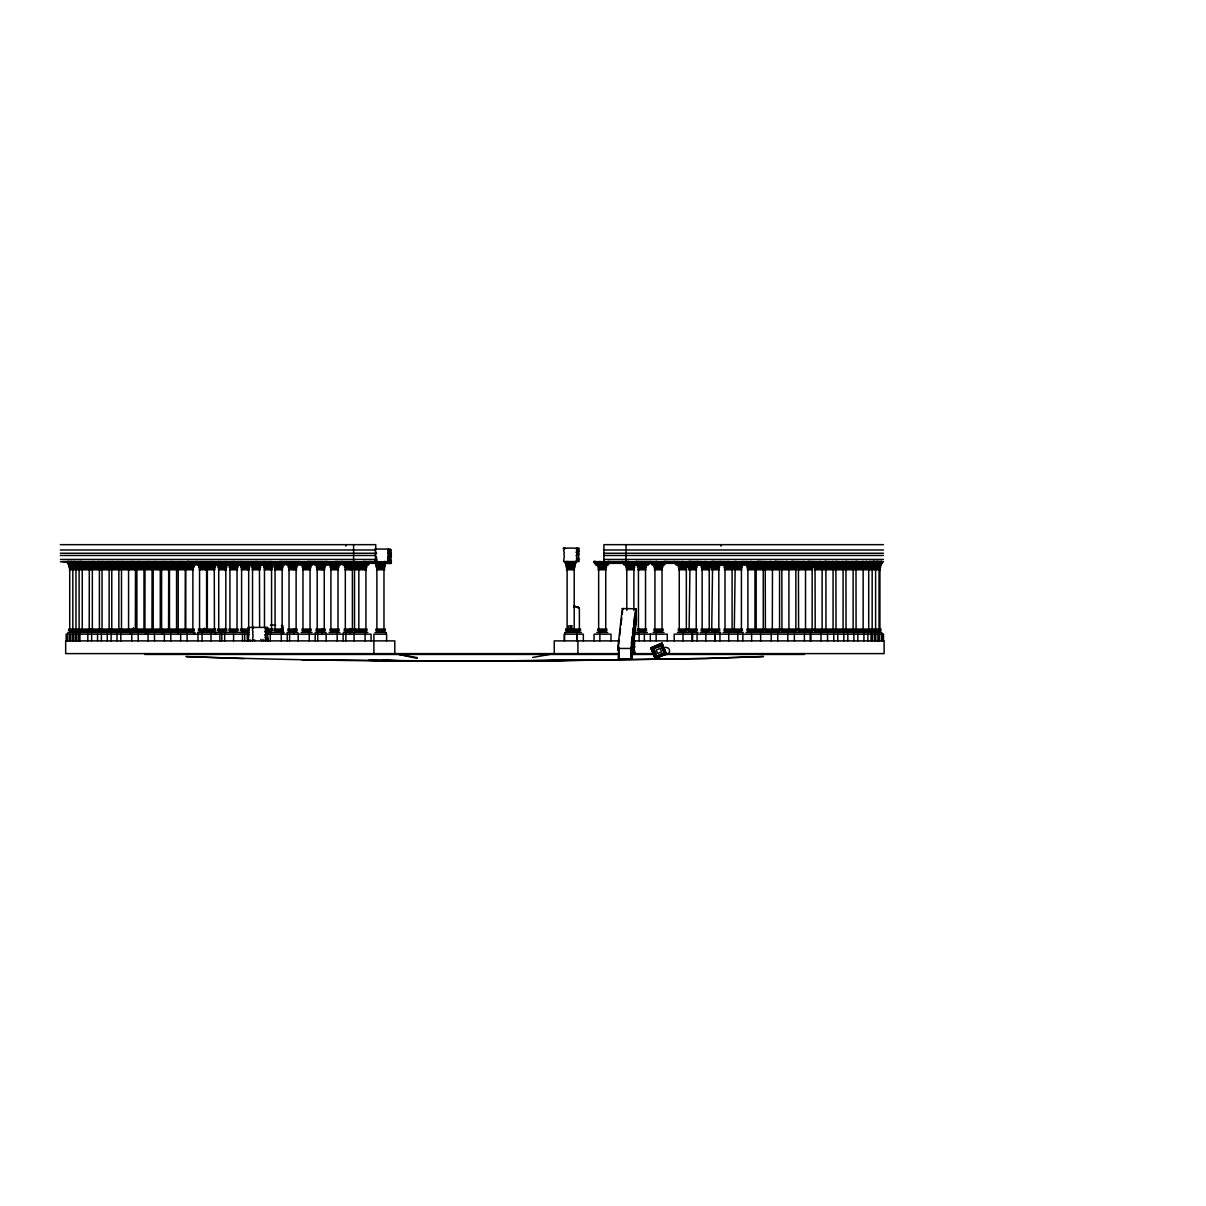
<?xml version="1.0" encoding="UTF-8"?>
<svg xmlns="http://www.w3.org/2000/svg" width="1206" height="1206" viewBox="0 0 1206 1206"><rect width="100%" height="100%" fill="white"/><g stroke="black" fill="none" stroke-linecap="round" stroke-linejoin="round"><path stroke-width="1.5" d="M211.14 565.101L211.171 561.559A39.361 30.331 -90 0 0 212.346 561.71M233.738 565.101L233.768 561.559A39.361 30.331 -90 0 0 234.944 561.71M256.335 565.101L256.365 561.559A39.361 30.331 -90 0 0 257.541 561.71M693.013 565.101L693.028 562.524M715.61 565.101L715.625 562.524M738.208 565.101L738.223 562.524M283.304 632.698L282.415 625.115L283.304 632.381M203.995 565.101L204.327 562.524M204.809 629.08L204.296 628.175M133.851 629.08L133.248 628.115M133.655 629.08L133.565 628.175M618.437 658.702L618.995 654.21A2.442 2.05 6.6 0 1 618.859 651.828L618.03 650.215L618.738 648.903L617.728 648.466L622.311 608.548L635.954 608.789L630.813 651.858A1.719 1.432 6.6 0 1 630.949 654.18L631.869 658.928L618.437 658.702L619.266 651.481M618.03 650.215L619.281 639.391M619.703 635.788L620.532 628.567M620.954 624.964L621.783 617.758M622.206 614.155L622.613 610.538M618.346 656.848L619.266 647.562M618.784 658.069L619.191 654.466M631.281 643.914L632.11 636.708M632.532 633.105L633.15 627.693M633.783 622.281L634.401 616.869M630.813 651.858L632.065 641.034M632.487 637.431L633.316 630.225M633.738 626.623L634.371 621.211M634.989 615.799L635.954 608.789M630.934 654.165L631.974 645.15L634.1 645.225L634.823 640.838M632.592 639.738L633.225 634.326M633.843 628.914L634.477 623.517M634.899 619.899L635.517 614.502A1.719 1.432 6.6 0 0 635.411 612.196M631.04 656.411L636.075 611.201M631.1 657.722L631.929 650.516M632.562 645.104L633.18 639.693M633.813 634.281L634.431 628.884M634.853 625.266L635.487 619.869M631.793 657.421L636.391 617.758L635.517 614.502M631.869 658.928L636.451 619.266M133.369 565.101L133.866 562.524M149.981 565.101L150.177 563.443M166.579 565.101L167.076 562.524M183.176 565.101L183.387 563.443M769.805 565.101L770.302 561.604A58.37 52.22 -90 0 1 763.112 561.71M786.418 565.101L786.9 561.604A58.37 52.22 -90 0 1 779.709 561.71M803.015 565.101L803.498 561.604A58.37 52.22 -90 0 1 796.307 561.71M819.613 565.101L820.11 561.604A58.37 52.22 -90 0 1 812.919 561.71M280.576 565.101L281.209 561.559A34.974 19.175 -90 0 0 281.601 561.649M308.495 565.101L309.143 561.559A34.974 19.175 -90 0 0 309.535 561.649M336.429 565.101L337.077 561.559A34.974 19.175 -90 0 0 337.469 561.649M364.363 565.101L364.996 561.559L363.654 561.574A28.296 25.989 -90 0 1 356.132 561.679M644.155 565.101L644.788 562.524M661.853 644.366L661.898 643.175A70.868 7.809 -21.9 0 1 650.803 647.893L655.371 658.672L666.466 653.954L661.898 643.175M831.959 565.101L832.924 561.604A62.245 60.074 -90 0 1 825.703 561.755M841.984 565.101L842.949 561.604A62.245 60.074 -90 0 1 836.542 561.785M852.024 565.101L852.989 561.604A62.245 60.074 -90 0 1 845.768 561.755L844.893 561.77M862.049 565.101L863.014 561.604A62.245 60.074 -90 0 1 855.808 561.755M661.069 646.115L661.084 645.165A57.617 15.181 66.9 0 1 664.838 654.466L664.853 654.526A36.662 4.04 -21.9 0 1 656.531 658.084L655.16 658.672A78.239 20.608 66.9 0 0 651.391 649.31L661.069 646.115L664.521 653.124L655.989 656.667A36.662 4.04 -21.9 0 0 664.295 653.124L664.521 653.124M345.805 546.107L346.182 544.66M868.833 565.101L870.174 561.604A64.204 63.948 -90 0 1 866.828 561.785M872.27 565.101L873.626 561.604A64.204 63.948 -90 0 1 871.109 561.755L869.827 565.101M875.707 565.101L877.229 561.574A20.291 2.714 90 0 0 878.239 561.574L878.239 562.524M879.144 565.101L880.501 561.604A64.204 63.948 -90 0 1 877.154 561.785L875.812 561.695M566.247 562.524L566.247 561.559A64.461 64.461 0 0 0 576.378 561.604L574.84 565.101L566.247 565.101L564.71 561.559M90.616 565.101L91.294 563.443M881.224 561.785L880.968 561.77A64.25 64.039 -90 0 0 882.702 561.604L881.028 565.101L744.901 565.101L742.73 562.524M873.28 565.101L874.968 562.524M876.717 565.101L878.405 561.559L875.707 561.574M880.154 565.101L881.48 562.524M293.495 631.16L293.812 629.08M321.64 631.16L321.896 629.08M349.77 631.16L350.087 629.08M293.978 566.971L294.008 565.463M350.253 566.971L350.253 565.463M248.074 640.883L248.858 635.095A2.774 2.774 0 0 1 248.858 632.034L248.074 629.969L248.858 628.296L247.863 627.422L267.898 627.422L267.189 631.823A1.884 1.884 0 0 1 267.189 634.778L267.898 638.969L265.124 639.361L265.833 640.883M250.155 640.883L250.531 640.069L248.451 640.069M252.356 640.883L253.139 635.095A2.774 2.774 0 0 1 253.139 632.034L252.356 629.969L253.139 628.296L252.144 627.422M254.436 640.883L254.798 640.069L252.732 640.069M374.93 562.524L375.699 556.735A2.774 2.774 0 0 1 375.699 553.675L375.744 551.609M375.835 563.443L376.212 562.644M130.61 565.101L132.539 561.559M834.899 565.101L836.828 561.559A46.054 44.456 90 0 1 836.029 561.649L836.105 561.785M844.924 565.101L846.868 561.559A46.054 44.456 90 0 1 846.069 561.649L846.13 561.785M854.964 565.101L856.893 561.559A46.054 44.456 90 0 1 855.295 561.71L854.933 561.77M864.988 565.101L866.933 561.559L864.988 561.574M871.018 561.574L870.642 561.77A47.305 47.124 90 0 0 871.275 561.574L871.35 562.524M877.847 561.679L877.531 561.77A47.516 47.32 90 0 0 878.405 561.559M881.345 561.574L880.832 563.443M299.691 563.443L298.862 565.101L286.696 565.101L284.631 562.524M355.152 565.101L355.981 563.443M609.362 561.71A34.778 18.603 90 0 0 610.13 561.559L608.065 565.101L595.9 565.101L593.819 561.559A54.813 50.622 90 0 0 604.809 561.559L604.809 562.524M636.21 565.101L638.275 561.559A34.778 18.603 90 0 1 637.507 561.71L637.793 561.785M665.26 561.77A34.778 18.603 90 0 0 666.405 561.559L664.355 565.101L652.19 565.101L650.109 561.559A54.813 50.622 90 0 0 651.014 561.664M314.615 561.559L312.535 565.101L300.324 565.101L298.229 561.604A47.215 25.884 -90 0 0 298.636 561.664M341.63 561.664A54.572 50.139 -90 0 0 342.534 561.559L340.469 565.101L328.258 565.101L326.163 561.604A47.215 25.884 -90 0 0 327.354 561.755M369.564 561.664A54.572 50.139 -90 0 0 370.468 561.559L368.403 565.101L342.986 565.101L340.921 562.524M650.26 562.524L648.18 565.101L624.045 565.101L621.964 561.559A54.813 50.622 90 0 0 622.869 561.664M146.514 565.101L148.624 562.524M162.81 565.101L164.921 561.559A58.597 52.672 90 0 0 165.584 561.664M179.106 565.101L181.217 562.524M196.985 561.664A44.185 26.336 90 0 0 197.513 561.559L195.417 565.101L68.606 565.101L66.933 561.604A64.25 64.039 90 0 0 67.762 561.664L67.084 562.524M791.272 565.101L793.382 562.524M807.869 565.101L809.98 562.524M824.482 565.101L826.592 561.559A43.205 38.652 90 0 1 825.145 561.71M217.17 565.101L219.326 561.559A49.129 38.486 90 0 1 218.603 561.664M239.768 565.101L241.924 561.559M262.365 565.101L264.521 561.559A49.129 38.486 90 0 1 263.797 561.664M688.897 565.101L691.068 561.559A39.165 29.864 90 0 1 689.907 561.71M699.902 563.443L699.028 565.101L696.962 561.559A49.386 39.074 90 0 0 697.701 561.664M711.781 565.101L713.952 561.559A39.165 29.864 90 0 1 712.776 561.71M734.665 565.101L736.821 561.559A39.165 29.864 90 0 1 735.66 561.71M745.097 563.443L744.223 565.101L722.017 565.101L719.831 561.559A49.386 39.074 90 0 0 720.585 561.664M757.534 565.101L759.705 561.559A39.165 29.864 90 0 1 758.544 561.71M267.898 638.969L265.833 638.969L265.124 634.778A1.884 1.884 0 0 0 265.124 631.823L265.833 627.422M375.699 552.83L374.719 549.062L390.473 549.062L389.764 553.464A1.884 1.884 0 0 1 389.764 556.418L390.473 560.594L388.392 560.594L387.684 556.418A1.884 1.884 0 0 0 387.684 553.464L388.392 549.062M388.603 554.383L389.312 553.087L391.392 553.087L390.623 551.127L391.392 549.996L389.312 549.996M391.392 553.087L390.669 554.383A1.884 1.884 0 0 1 390.669 557.353L391.392 561.529L388.603 561.921L389.312 563.443M577.086 561.559L576.362 560.036L578.443 560.036L579.151 561.559L563.609 561.559L564.378 555.785A2.774 2.774 0 0 1 564.378 552.725L563.609 550.66L564.378 548.971L563.398 548.112L579.151 548.112L578.443 552.499A1.884 1.884 0 0 1 578.443 555.469L579.151 559.644L577.086 559.644L576.362 555.469A1.884 1.884 0 0 0 576.362 552.499L577.086 548.112M656.2 656.652L663.737 652.717M655.16 658.672L665.516 653.456L666.466 653.954L664.853 654.526M322.138 566.971L322.138 565.463M281.39 628.748L282.174 627.572L281.42 625.944L282.415 625.417M639.391 569.775L639.889 567.996M638.517 632.381L638.517 634.16M224.738 630.421L224.135 631.16L224.738 629.08M247.004 631.16L247.622 629.08M269.888 631.16L270.446 629.08M224.919 566.971L224.934 565.463M247.788 566.971L247.818 565.463M270.672 566.971L270.672 565.463M206.377 566.971L206.377 565.463M214.035 631.16L214.819 629.08M236.632 631.16L237.416 629.08M689.274 568.629L689.968 567.996L689.123 629.08M711.721 629.08L712.565 567.996M734.318 629.08L735.163 567.996M134.529 631.16L135.358 630.421L135.494 569.202L128.831 569.202M151.142 631.16L151.971 630.421L152.092 569.202L145.006 569.202L144.916 630.421L136.911 631.16M185.166 630.421L184.337 631.16L185.136 630.421L185.302 569.202L178.217 569.202L178.217 629.08M237.371 566.971L237.371 565.463M135.524 566.971L135.524 565.463M152.122 566.971L152.137 565.463M168.719 566.971L168.719 565.463M134.409 631.16L135.328 629.08M151.006 631.16L151.926 630.421M168.538 630.421L167.619 631.16L168.569 630.421L168.689 569.202L161.604 569.202L161.604 629.08M213.884 631.16L214.819 630.421M711.902 568.629L712.686 567.996M734.499 568.629L735.283 567.996M259.803 567.106L259.968 565.463M875.918 563.142L876.717 562.524M329.072 562.524L327.007 565.101L314.841 565.101L312.776 562.524M825.974 629.08L825.899 568.629L826.713 567.996M836.753 567.996L835.909 568.629L836.014 629.08M855.974 568.629L856.803 567.996L855.989 568.629L856.079 629.08M286.681 561.559L284.601 565.101L197.06 565.101L196.201 563.443M177.493 629.08L176.528 631.16L169.503 631.16M755.83 569.775L756.659 567.996L762.599 567.996M788.423 569.775L789.267 567.996L795.191 567.996M776.785 562.524L774.674 565.101L774.478 563.443L792.116 563.443M144.901 566.971L144.916 565.463M161.197 566.971L161.212 565.463M177.493 566.971L177.493 565.463M193.789 566.971L193.789 565.463M825.899 568.629L826.773 567.996M143.831 631.16L144.886 630.421M176.423 631.16L177.493 630.421M193.789 630.421L192.719 631.16L193.789 629.08M755.845 568.629L756.75 567.996M788.438 568.629L789.342 567.996M89.229 630.421L88.144 631.16L89.214 630.421L89.304 569.202M69.692 631.16L99.495 631.16L100.58 629.08M109.218 631.16L110.304 629.08M128.665 631.16L129.72 629.08M100.611 566.971L100.611 565.463M129.781 566.971L129.781 565.463M385.046 630.421L383.93 631.16L385.031 629.08M566.594 569.775L567.529 567.996L573.543 567.996M854.044 563.142L854.964 562.524M90.465 630.421L89.35 631.16L90.465 629.08M99.435 631.16L100.565 630.421M109.158 631.16L110.289 630.421M128.605 631.16L129.72 630.421M566.594 568.629L567.544 567.996M565.297 632.381L565.297 634.16M90.54 566.971L90.54 565.463M110.334 566.971L110.334 565.463M666.285 654.526C670.219 654.496 671.139 648.119 666.541 647.441A4.161 4.1 60.6 0 0 663.722 648.15M388.392 562.524L388.392 560.594M387.684 561.001L390.473 560.594M388.603 561.921L391.392 561.529M632.743 654.3L632.034 652.763L634.823 652.371L634.1 648.195A1.884 1.884 0 0 0 634.1 645.225M662.124 643.175L650.803 647.893M661.084 645.165C668.591 642.105 646.868 651.391 652.325 648.918A70.747 7.794 -21.9 0 0 662.471 644.577A57.858 15.241 66.9 0 1 666.24 653.954M773.981 561.77L775.021 561.785M790.578 561.77L791.618 561.785M606.708 561.785L607.899 561.725M634.853 561.785L636.044 561.725M663.074 561.77L664.189 561.725A34.627 18.527 90 0 0 665.019 561.574L665.049 562.524M608.759 562.524L608.729 561.574A34.627 18.527 90 0 1 607.99 561.71M636.135 561.71A34.627 18.527 90 0 0 636.874 561.574L636.904 562.524M573.905 605.955L579.393 607.96L573.785 605.97M688.52 561.679L687.827 561.785M733.58 561.785L748.338 561.619M757.157 561.679L756.448 561.785M578.383 607.085L577.131 607.251M532.69 657.451L549.559 654.451M688.792 561.71A38.999 29.728 -90 0 0 689.907 561.574L689.968 562.524M711.676 561.71A38.999 29.728 -90 0 0 712.791 561.574L712.836 562.524M734.544 561.71A38.999 29.728 -90 0 0 735.66 561.574L735.72 562.524M758.589 562.524L758.544 561.574A38.999 29.728 -90 0 1 757.428 561.71M774.538 561.71A43.024 38.486 -90 0 0 775.91 561.574L775.971 562.524M791.136 561.71A43.024 38.486 -90 0 0 792.508 561.574L792.583 562.524M807.115 561.755L807.794 561.679A43.024 38.486 -90 0 0 809.12 561.574L809.181 562.524M823.713 561.755L824.407 561.679A43.024 38.486 -90 0 0 825.718 561.574L825.778 562.524M834.869 561.77L835.607 561.785A45.873 44.275 90 0 0 836.271 561.574L836.346 562.524M846.386 562.524L846.311 561.574A45.873 44.275 90 0 1 845.587 561.649M856.411 562.524L856.335 561.574A45.873 44.275 90 0 1 855.612 561.649L856.17 561.785M864.958 561.77L865.712 561.785A45.873 44.275 90 0 0 866.375 561.574L866.451 562.524M873.958 561.649A47.305 47.124 90 0 0 874.727 561.574L872.164 561.695M877.395 561.649A47.305 47.124 90 0 0 878.164 561.574L878.239 561.559M880.847 561.649A47.305 47.124 90 0 0 881.601 561.574L881.676 562.524M576.378 561.559L576.302 561.574A47.501 47.501 0 0 1 575.533 561.649L576.378 561.604A47.697 47.697 0 0 1 575.533 561.649M682.099 561.71L683.244 561.604A25.612 20.261 90 0 0 689.968 561.574M704.982 561.71L706.128 561.604A25.612 20.261 90 0 0 712.836 561.574M727.851 561.71L729.012 561.604A25.612 20.261 90 0 0 735.72 561.574M750.735 561.71L751.881 561.604A25.612 20.261 90 0 0 758.589 561.574M817.502 561.619L807.869 561.574A23.035 13.959 -90 0 1 803 561.574L804.312 561.604A23.035 13.959 90 0 0 809.181 561.574M832.607 561.664L833.406 561.604A21.211 8.095 90 0 0 836.346 561.574M862.697 561.664L863.496 561.604A21.211 8.095 90 0 0 866.451 561.574M874.802 561.574A20.291 2.714 90 0 1 873.792 561.574L872.27 561.71L873.717 561.785A64.204 63.948 -90 0 0 877.063 561.604L877.154 561.785M876.385 561.664L877.229 561.604M879.837 561.664L880.666 561.604A20.291 2.714 90 0 0 881.676 561.574M783.779 561.619L774.674 561.574A23.035 13.959 -90 0 1 769.805 561.574L771.101 561.604A23.035 13.959 90 0 0 775.971 561.574M800.648 561.619L791.272 561.574A23.035 13.959 -90 0 1 786.402 561.574L787.714 561.604A23.035 13.959 90 0 0 792.583 561.574M819.492 561.71L820.909 561.604A23.035 13.959 90 0 0 825.778 561.574M868.998 561.77A20.291 2.714 90 0 1 868.908 561.679L870.34 561.604A20.291 2.714 90 0 0 871.35 561.574M186.237 656.622C313.424 660.888 440.778 662.395 568.026 660.21M571.75 660.134L590.367 659.682L474.908 661.265L301.696 659.727M532.645 661.054L705.812 658.446L763.534 656.516L705.812 658.506L532.645 661.024L590.367 659.788M474.893 661.25L417.095 660.782L532.675 660.918M60.3 544.66L375.744 544.66L375.744 549.74M883.47 544.66L603.905 544.66L603.905 563.353M563.398 548.428L565.463 548.428M576.317 549.243L578.398 549.243M60.3 549.981L375.744 549.981M603.905 549.981L883.47 549.981M387.639 550.207L389.719 550.207M388.558 551.127L390.623 551.127M577.086 551.202L579.151 551.202M388.392 552.167L390.473 552.167M576.362 552.499L578.443 552.499M60.3 553.237L375.744 553.237M603.905 553.237L883.47 553.237M387.684 553.464L389.764 553.464M60.3 555.469L375.744 555.469M576.362 555.469L578.443 555.469M603.905 555.469L883.47 555.469M387.684 556.418L389.764 556.418M388.603 557.353L390.669 557.353M576.362 558.363L578.443 558.363M387.684 559.313L389.764 559.313M60.421 559.448L375.744 559.448M603.905 559.448L883.35 559.448M374.93 560.142L376.996 560.142M390.669 560.247L388.603 560.247L389.312 561.529M62.712 561.619L185.347 561.619M271.425 561.619L186.719 561.559L186.719 562.524M272.33 561.679A28.296 25.989 -90 0 0 279.852 561.574L299.405 561.619M327.776 561.619L307.786 561.559A28.296 25.989 -90 0 1 300.264 561.679M328.198 561.679A28.296 25.989 -90 0 0 335.72 561.574L353.599 561.619M356.192 565.101L354.127 562.524L354.097 561.604L355.649 561.634M365.644 561.619L376.242 561.574M384.85 561.559L386.372 561.559L384.85 565.101L376.242 565.101L374.719 561.559A47.697 47.697 0 0 0 384.85 561.559L384.85 562.524M593.819 561.559L596.035 561.619M594.513 562.524L594.513 561.559A46.959 25.115 90 0 0 599.141 561.604L600.513 561.604A28.416 26.23 90 0 0 608.759 561.574M604.146 562.524L604.975 561.619M599.834 562.524L599.819 561.574A28.416 26.23 -90 0 0 608.065 561.574L626.065 561.619M626.517 561.71A46.959 25.115 90 0 0 627.286 561.604L628.658 561.604A28.416 26.23 90 0 0 636.904 561.574M627.949 562.524L627.949 561.574A28.416 26.23 -90 0 0 636.21 561.574L653.893 561.619M654.948 561.785L654.541 561.725A46.959 25.115 90 0 0 655.431 561.604L656.803 561.574A28.416 26.23 90 0 0 665.049 561.574M656.109 562.524L656.094 561.574A28.416 26.23 -90 0 0 664.355 561.574L679.852 561.619M680.968 561.71A52.898 40.326 90 0 0 682.144 561.604A25.612 20.261 -90 0 0 688.897 561.574L702.058 561.619M705.088 562.524L705.073 561.574A25.612 20.261 -90 0 0 711.781 561.574L726.118 561.619M749.604 561.71A52.898 40.326 90 0 0 750.765 561.604A25.612 20.261 -90 0 0 757.534 561.574L766.926 561.619M769.805 561.604L771.101 562.524M786.402 561.604L787.714 562.524M803 561.604L804.312 562.524M820.532 561.77L819.613 561.574L820.909 562.524M830.391 561.619L824.482 561.574A23.035 13.959 -90 0 1 819.613 561.574M831.959 561.574L833.406 561.604L833.406 562.524M834.899 561.574L839.421 561.619M841.984 561.604L843.431 561.604A21.211 8.095 90 0 0 846.386 561.574M844.924 561.574L850.245 561.619M852.024 561.604L853.471 561.604A21.211 8.095 90 0 0 856.411 561.574M854.964 561.574L859.26 561.619M862.049 561.574L863.496 561.604L863.496 562.524M868.817 561.604L870.34 561.604L870.34 562.524M872.27 561.604L874.968 561.559L874.802 562.524M879.144 561.574L880.666 561.604L880.666 562.524M882.551 561.604L882.702 561.604A20.261 2.472 90 0 1 882.174 561.921M60.421 561.785L375.744 561.785M599.653 561.725L601.598 561.785L598.658 561.785M603.905 561.785L883.35 561.785M66.933 562.524L69.526 562.524M75.782 562.524L70.054 562.524L71.742 565.101M197.513 562.524L76.325 562.524L77.998 565.101M202.94 561.664A53.17 40.974 -90 0 1 202.352 561.604L202.352 562.524L219.326 562.524M226.125 561.71A53.17 40.974 -90 0 1 224.949 561.604L224.949 562.524L241.924 562.524M247.547 561.604L247.547 562.524L264.521 562.524M286.681 562.524L270.295 562.524L270.295 561.604A47.215 25.884 -90 0 0 270.702 561.664M298.229 562.524L314.615 562.524M326.163 562.524L342.534 562.524M354.097 562.524L370.468 562.524M374.719 562.524L390.473 562.524L389.764 561.001M564.71 562.524L576.378 562.524M593.819 562.524L610.13 562.524M621.964 562.524L638.275 562.524M650.109 562.524L666.405 562.524M674.832 561.664A49.386 39.074 90 0 1 674.079 561.559L674.079 562.524L691.068 562.524M696.962 562.524L713.952 562.524M719.831 562.524L736.821 562.524M759.705 562.524L742.715 562.524L742.715 561.559A49.386 39.074 90 0 0 743.454 561.664M761.438 561.74A44.381 26.894 -90 0 1 760.368 561.559L760.368 562.524L871.516 562.524M872.27 562.524L881.842 562.524M130.399 563.353L134.062 563.353M146.635 563.353L150.735 563.353M163.594 563.353L167.453 563.353M178.594 563.353L182.423 563.353L183.267 565.101M195.312 563.353L204.99 563.353M217.532 563.353L227.512 563.353M238.773 563.353L250.848 563.353M261.943 563.353L272.556 563.353M300.234 563.353L67.928 563.443M312.384 563.353L329.283 563.353M340.544 563.353L357.172 563.353M369.714 563.353L375.744 563.353M607.598 563.353L624.211 563.353M635.366 563.353L652.145 563.353M663.315 563.353L676.265 563.353M689.229 563.353L698.485 563.353M711.434 563.353L722.545 563.353L721.625 565.101L676.265 565.101L674.109 562.524M735.328 563.353L744.75 563.353M757.579 563.353L763.323 563.353M791.181 563.353L795.251 563.353M806.558 563.353L811.548 563.353M285.867 563.443L313.364 563.443M314.012 563.443L341.298 563.443M342.157 563.443L369.232 563.443M375.624 563.443L391.392 563.443L390.669 561.921M565.629 563.443L575.458 563.443M595.071 563.443L608.894 563.443M623.216 563.443L649.024 563.443M651.361 563.443L665.184 563.443M675.39 563.443L777.855 563.443M792.463 563.443L865.772 563.443M866.119 563.443L881.707 563.443M68.757 565.463L120.042 565.463M120.555 565.463L194.06 565.463M198.553 565.463L215.603 565.463M217.743 565.463L227.03 565.463M228.929 565.463L238.2 565.463M240.627 565.463L249.913 565.463M251.526 565.463L260.798 565.463M263.496 565.463L272.782 565.463M274.018 565.463L283.259 565.463M288.023 565.463L297.324 565.463M301.952 565.463L311.193 565.463M316.168 565.463L325.454 565.463M329.886 565.463L339.127 565.463M344.313 565.463L367.061 565.463M375.94 565.463L385.211 565.463L384.925 567.106L375.94 566.971M575.156 565.463L565.885 565.463L566.172 567.106L575.156 566.971M597.452 565.463L606.739 565.463M625.597 565.463L634.884 565.463M637.326 565.463L646.567 565.463M653.727 565.463L663.029 565.463M678.028 565.463L687.314 565.463M687.963 565.463L697.219 565.463M700.897 565.463L710.183 565.463M710.56 565.463L719.816 565.463M723.781 565.463L742.414 565.463M746.65 565.463L796.834 565.463M797.196 565.463L813.13 565.463M813.794 565.463L834.009 565.463M834.748 565.463L844.049 565.463M844.773 565.463L864.114 565.463M864.521 565.463L880.877 565.463M69.179 566.85L135.796 566.85M136.384 566.85L144.539 566.85M144.916 566.85L168.569 566.85M168.976 566.85L177.131 566.85M177.629 566.85L193.427 566.85M198.96 566.85L215.015 566.85M218.12 566.85L226.261 566.85M229.457 566.85L237.612 566.85M241.004 566.85L249.145 566.85M252.054 566.85L260.21 566.85M263.873 566.85L272.028 566.85M274.591 566.85L282.732 566.85M288.43 566.85L296.555 566.85M302.525 566.85L310.666 566.85M316.56 566.85L324.7 566.85M330.459 566.85L338.6 566.85M344.705 566.85L352.845 566.85M353.976 566.85L366.534 566.85M376.332 566.85L384.488 566.85M567.8 566.85L574.749 566.85M599.246 566.85L606.347 566.85M626.351 566.85L634.477 566.85M637.853 566.85L645.994 566.85M654.481 566.85L662.622 566.85M679.913 566.85L686.938 566.85M688.551 566.85L696.706 566.85M701.666 566.85L709.806 566.85M711.148 566.85L719.304 566.85M724.55 566.85L732.69 566.85M733.745 566.85L741.901 566.85M747.418 566.85L763.76 566.85M764.755 566.85L772.895 566.85M773.152 566.85L780.056 566.85M782.468 566.85L796.352 566.85M797.965 566.85L806.105 566.85M806.603 566.85L812.648 566.85M814.563 566.85L835.276 566.85M835.517 566.85L844.984 566.85M845.557 566.85L880.455 566.85M68.757 566.971L194.06 566.971M198.553 566.971L215.603 566.971M217.743 566.971L227.03 566.971M228.929 566.971L238.2 566.971M240.627 566.971L249.913 566.971M251.526 566.971L260.798 566.971M263.496 566.971L272.782 566.971M274.018 566.971L283.259 566.971M288.023 566.971L297.324 566.971M301.952 566.971L311.193 566.971M316.168 566.971L325.454 566.971M329.886 566.971L339.127 566.971M344.313 566.971L367.061 566.971M597.452 566.971L606.739 566.971M625.597 566.971L634.884 566.971M637.326 566.971L646.567 566.971M653.727 566.971L663.029 566.971M678.028 566.971L687.314 566.971M687.963 566.971L697.219 566.971M700.897 566.971L710.183 566.971M710.56 566.971L719.816 566.971M723.781 566.971L742.414 566.971M746.65 566.971L796.834 566.971M797.196 566.971L813.13 566.971M813.794 566.971L880.877 566.971M70.355 567.996L73.114 567.996M73.521 567.996L76.249 567.996M76.656 567.996L78.601 567.996M79.762 567.996L82.505 567.996M82.928 567.996L92.319 567.996M92.983 567.996L99.013 567.996M99.314 567.996L101.621 567.996M102.706 567.996L108.736 567.996L109.701 569.775L108.736 567.996M109.339 567.996L111.661 567.996M112.429 567.996L118.459 567.996L119.424 569.775M118.746 567.996L128.183 567.996L129.148 569.775M129.524 567.996L135.132 567.996M137.514 567.996L143.544 567.996M145.655 567.996L151.73 567.996M153.991 567.996L159.599 567.996L160.594 569.775M159.84 567.996L160.624 568.629M162.403 567.996L168.267 567.996M170.106 567.996L176.136 567.996M178.865 567.996L184.865 567.996M186.583 567.996L192.463 567.996L193.216 569.775M200.166 567.996L206.241 567.996M207.945 567.996L213.959 567.996M219.356 567.996L225.432 567.996M230.542 567.996L236.557 567.996M242.225 567.996L248.3 567.996M253.139 567.996L259.2 567.996M265.109 567.996L271.184 567.996M275.797 567.996L281.42 567.996M289.636 567.996L295.621 567.996M303.55 567.996L309.595 567.996M317.887 567.996L323.766 567.996M331.484 567.996L337.529 567.996M345.911 567.996L351.986 567.996M355.348 567.996L358.438 567.996M359.418 567.996L365.433 567.996M377.538 567.996L383.568 567.996L384.503 569.775M599.186 567.996L605.141 567.996M627.195 567.996L633.286 567.996M638.924 567.996L644.969 567.996M655.34 567.996L661.34 567.996M679.777 567.996L685.701 567.996M689.561 567.996L695.621 567.996M702.646 567.996L708.585 567.996M712.324 567.996L717.932 567.996M725.53 567.996L731.394 567.996M734.755 567.996L740.77 567.996M748.263 567.996L754.263 567.996M765.584 567.996L771.659 567.996M773.408 567.996L778.925 567.996M782.332 567.996L788.272 567.996M798.794 567.996L804.794 567.996M806.015 567.996L811.517 567.996M815.392 567.996L821.407 567.996M821.738 567.996L825.311 567.996M826.321 567.996L832.306 567.996M832.713 567.996L846.009 567.996M846.386 567.996L852.461 567.996M852.913 567.996L855.732 567.996M856.426 567.996L862.411 567.996M862.818 567.996L868.079 567.996M869.164 567.996L874.832 567.996M875.119 567.996L878.27 567.996M69.405 568.629L136.082 568.629M136.564 568.629L160.82 568.629M161.303 568.629L177.116 568.629M177.9 568.629L193.427 568.629M199.216 568.629L214.954 568.629M218.392 568.629L226.381 568.629M229.577 568.629L237.552 568.629M241.275 568.629L249.265 568.629M252.175 568.629L260.149 568.629M264.159 568.629L272.134 568.629M274.666 568.629L282.611 568.629M288.671 568.629L296.661 568.629M302.6 568.629L310.545 568.629M316.816 568.629L324.806 568.629M330.534 568.629L338.479 568.629M344.961 568.629L352.951 568.629M354.232 568.629L366.413 568.629M376.589 568.629L384.563 568.629M566.534 568.629L574.508 568.629M598.101 568.629L606.09 568.629M626.246 568.629L634.235 568.629M637.974 568.629L645.919 568.629M654.376 568.629L662.38 568.629M678.677 568.629L686.666 568.629M688.611 568.629L696.571 568.629M701.545 568.629L709.535 568.629M711.208 568.629L719.168 568.629M724.429 568.629L732.419 568.629M733.806 568.629L741.765 568.629M747.298 568.629L755.288 568.629M755.619 568.629L763.579 568.629M764.634 568.629L779.875 568.629M781.232 568.629L796.186 568.629M797.844 568.629L812.482 568.629M814.442 568.629L880.229 568.629M214.427 569.202L207.342 569.202L207.342 629.08M259.622 569.202L252.536 569.202L252.536 627.195M689.123 569.202L696.224 569.202L696.224 629.08M711.721 569.202L718.821 569.202L718.821 629.08M734.318 569.202L741.419 569.202L741.419 629.08M69.405 569.775L136.082 569.775M136.564 569.775L160.82 569.775M161.303 569.775L177.116 569.775M177.9 569.775L193.427 569.775M199.216 569.775L214.954 569.775M218.392 569.775L226.381 569.775M229.577 569.775L237.552 569.775M241.275 569.775L249.265 569.775M252.175 569.775L260.149 569.775M264.159 569.775L272.134 569.775M274.666 569.775L282.611 569.775M288.671 569.775L296.661 569.775M302.6 569.775L310.545 569.775M316.816 569.775L324.806 569.775M330.534 569.775L338.479 569.775M344.961 569.775L352.951 569.775M354.232 569.775L366.413 569.775M376.589 569.775L384.563 569.775M566.534 569.775L574.508 569.775M598.101 569.775L606.09 569.775M626.246 569.775L634.235 569.775M637.974 569.775L645.919 569.775M654.376 569.775L662.38 569.775M678.677 569.775L686.666 569.775M688.611 569.775L696.571 569.775M701.545 569.775L709.535 569.775M711.208 569.775L719.168 569.775M724.429 569.775L732.419 569.775M733.806 569.775L741.765 569.775M747.298 569.775L755.288 569.775M755.619 569.775L763.579 569.775M764.634 569.775L779.875 569.775M781.232 569.775L796.186 569.775M797.844 569.775L812.482 569.775M814.442 569.775L880.229 569.775M577.945 607.734L579.362 607.734L579.393 629.08M270.43 625.115L275.571 625.115M572.353 625.914L568.584 625.914L568.222 628.175L572.353 628.055M252.144 627.738L254.225 627.422M265.079 628.567L267.144 628.567M68.561 629.08L194.06 629.08M198.312 629.08L215.633 629.08M217.502 629.08L226.894 629.08M228.854 629.08L238.23 629.08M240.371 629.08L249.25 629.08M266.963 629.08L272.646 629.08M274.003 629.08L283.35 629.08M287.782 629.08L297.189 629.08M301.922 629.08L311.284 629.08M315.927 629.08L325.334 629.08M329.856 629.08L339.218 629.08M344.072 629.08L367.152 629.08M375.729 629.08L385.106 629.08M565.78 629.08L580.659 629.08M597.573 629.08L606.98 629.08M637.235 629.08L646.582 629.08M653.863 629.08L663.27 629.08M678.164 629.08L687.556 629.08M687.917 629.08L697.294 629.08M701.048 629.08L719.892 629.08M723.917 629.08L742.489 629.08M746.8 629.08L796.955 629.08M797.332 629.08L813.251 629.08M813.929 629.08L881.073 629.08M68.561 630.421L194.06 630.421M198.312 630.421L215.633 630.421M217.502 630.421L226.894 630.421M228.854 630.421L238.23 630.421M240.371 630.421L249.25 630.421M266.963 630.421L272.646 630.421M274.003 630.421L283.35 630.421M287.782 630.421L297.189 630.421M301.922 630.421L311.284 630.421M315.927 630.421L325.334 630.421M329.856 630.421L339.218 630.421M344.072 630.421L367.152 630.421M375.729 630.421L385.106 630.421M565.78 630.421L580.659 630.421M597.573 630.421L606.98 630.421M637.235 630.421L646.582 630.421M653.863 630.421L663.27 630.421M678.164 630.421L687.556 630.421M687.917 630.421L697.294 630.421M701.048 630.421L719.892 630.421M723.917 630.421L742.489 630.421M746.8 630.421L796.955 630.421M797.332 630.421L813.251 630.421M813.929 630.421L881.073 630.421M265.833 630.527L267.898 630.527M99.736 631.16L101.575 631.16M102.058 631.16L135.464 631.16M145.082 631.16L152.077 631.16M153.207 631.16L160.338 631.16M161.529 631.16L168.599 631.16M178.126 631.16L185.272 631.16M185.799 631.16L192.93 631.16M199.427 631.16L206.588 631.16M207.387 631.16L214.517 631.16M218.618 631.16L225.763 631.16M229.984 631.16L237.115 631.16M241.501 631.16L248.255 631.16M267.189 631.16L271.516 631.16M275.119 631.16L282.234 631.16M288.912 631.16L296.058 631.16M303.053 631.16L310.168 631.16M317.057 631.16L324.203 631.16M330.987 631.16L338.072 631.16M345.202 631.16L352.348 631.16M354.489 631.16L366.006 631.16M376.86 631.16L383.99 631.16M566.895 631.16L579.528 631.16M598.704 631.16L605.849 631.16M638.351 631.16L645.466 631.16M654.979 631.16L662.139 631.16M679.295 631.16L686.44 631.16M689.048 631.16L696.179 631.16M702.163 631.16L709.309 631.16M711.646 631.16L718.776 631.16M725.047 631.16L732.193 631.16M734.243 631.16L741.373 631.16M747.916 631.16L755.062 631.16M763.232 631.16L756.117 631.16L755.258 629.08M765.252 631.16L772.398 631.16M773.046 631.16L779.528 631.16M781.85 631.16L795.824 631.16M798.462 631.16L812.12 631.16M815.06 631.16L879.958 631.16M265.124 631.823L267.189 631.823M67.792 632.381L194.814 632.381M197.543 632.381L216.402 632.381M216.733 632.381L227.663 632.381M228.1 632.381L238.999 632.381M239.602 632.381L249.129 632.381M266.797 632.381L284.103 632.381M287.028 632.381L297.957 632.381M301.168 632.381L312.037 632.381M315.158 632.381L326.102 632.381M329.102 632.381L339.971 632.381M343.303 632.381L367.905 632.381M374.96 632.381L385.875 632.381M565.011 632.381L581.428 632.381M596.804 632.381L607.749 632.381M633.256 632.381L635.894 632.381M636.466 632.381L647.351 632.381M653.094 632.381L664.024 632.381M677.395 632.381L698.063 632.381M700.279 632.381L720.66 632.381M723.163 632.381L743.258 632.381M746.032 632.381L881.842 632.381M249.129 634.16L66.149 634.16L66.149 640.883M266.797 634.16L371.056 634.16L371.056 640.883M633.256 634.16L667.265 634.16L667.265 640.883M265.124 634.778L267.189 634.778M265.124 637.688L267.189 637.688M619.492 640.883L554.247 640.883L554.247 653.607M633.572 640.883L884.104 640.883L884.104 653.607L665.426 653.607M632.743 643.929L634.823 643.929M632.034 648.195L634.1 648.195M632.034 651.089L634.1 651.089M632.743 652.371L634.823 652.371M619.251 653.607L65.667 653.607L65.667 640.883L394.799 640.883L394.799 653.607M633.813 653.607L654.345 653.607M631.447 654.3L634.823 654.3L634.1 652.763M144.81 654.451L618.98 654.451M631.808 654.451L654.873 654.451M663.059 654.451L804.477 654.451M631.371 648.451L617.728 648.466M188.046 565.101L188.121 561.634L186.719 561.649M363.383 561.664L365.388 561.649A34.974 19.175 -90 0 1 364.996 561.559M383.614 660.27L417.125 661.144L368.735 660.3L417.14 661.235L381.759 660.255M186.237 656.577L243.959 658.642M751.941 561.77L750.479 561.725M729.072 561.77L727.61 561.725M706.188 561.77L704.726 561.725M683.305 561.77L681.857 561.725M852.959 561.77L853.471 562.524M842.934 561.77L843.431 562.524M803.769 561.755L803 561.755M787.171 561.755L786.402 561.755M770.559 561.755L769.805 561.755M880.29 561.77L879.038 561.695M868.923 561.695L870.265 561.785L868.712 561.695M657.36 561.755L656.29 561.574L656.803 562.524M629.215 561.755L628.145 561.574L628.658 562.524M374.719 561.604L375.548 561.664A47.501 47.501 0 0 1 374.795 561.574L374.795 561.574A64.461 64.461 0 0 0 375.548 561.664M882.702 561.77L881.526 561.604M875.601 561.695L878.074 561.604M81.134 565.101L79.46 562.524L80.455 561.664A20.261 2.472 -90 0 0 80.531 561.574L80.606 561.574A47.351 47.185 90 0 0 81.36 561.649M73.34 562.524L74.184 561.664M861.355 561.71L862.275 561.785M851.315 561.71L852.25 561.785M841.291 561.71L842.21 561.785M831.251 561.71L832.185 561.785M118.113 562.524L118.912 561.664A46.16 44.652 -90 0 1 111.721 561.559L112.701 565.101M108.389 562.524L109.203 561.664M98.666 562.524L99.48 561.664A46.16 44.652 -90 0 1 92.274 561.559L93.254 565.101M825.628 561.785L824.829 561.785M791.272 561.755L792.432 561.785M774.674 561.755L775.82 561.785M73.34 561.574A20.261 2.472 -90 0 0 74.259 561.574L74.335 561.574A47.351 47.185 90 0 0 75.104 561.649M70.973 561.77A20.261 2.472 -90 0 0 71.139 561.574L71.214 561.574A47.351 47.185 90 0 0 71.968 561.649M67.084 561.574A20.261 2.472 -90 0 0 68.003 561.574L68.079 561.574A47.351 47.185 90 0 0 69.677 561.71M734.333 561.74L734.816 561.574A25.612 20.261 -90 0 1 727.942 561.574A52.898 40.326 90 0 1 726.736 561.71M711.465 561.74L710.666 561.77M622.658 562.524L623.005 561.604M594.513 561.559L595.432 561.664A54.813 50.622 -90 0 0 604.598 561.664M573.634 607.146L574.418 607.236M399.457 654.451L417.095 657.602M363.654 561.559L363.654 562.524M335.72 561.559L335.72 562.524M307.816 561.574L307.786 562.524M279.852 561.559L279.852 562.524M398.719 654.451L417.08 658.355M652.431 648.376L651.059 647.878L655.401 658.657M623.321 609.241L622.311 608.548M249.732 562.524L250.758 563.142M204.221 562.991L203.452 561.604M314.841 562.524L315.821 563.142M130.489 632.381L130.474 634.16M385.799 632.381L385.799 634.16M89.907 568.629L88.943 567.996L89.907 569.775M128.183 567.996L129.132 568.629M118.459 567.996L119.409 568.629M566.051 630.421L567.167 631.16L566.051 629.08M383.553 567.996L384.503 568.629M109.852 562.524L110.771 563.142M100.143 562.524L101.048 563.142M99.058 567.996L99.977 569.775M194.498 632.381L194.498 634.16M178.202 632.381L178.187 634.16M161.906 632.381L161.906 634.16M145.609 632.381L145.594 634.16M855.401 566.971L855.401 565.463M825.296 566.971L825.311 565.463M788.905 631.16L787.85 630.421L788.814 631.16M755.258 630.421L756.313 631.16M192.297 567.996L193.186 568.629M855.551 629.08L856.607 631.16M835.502 630.421L836.542 631.16L835.487 629.08M825.477 630.421L826.517 631.16L825.477 629.08M247.562 562.524L249.732 565.101M224.964 562.524L227.135 565.101M202.367 562.524L204.538 565.101M810.191 562.524L812.301 565.101M760.383 562.524L762.494 565.101M182.423 563.443L181.217 561.559M164.875 562.524L166.971 565.101M270.325 562.524L272.39 565.101M855.551 630.421L856.531 631.16M846.491 631.16L845.512 629.08M74.878 562.524L75.661 563.142M733.972 566.971L733.987 565.463M711.374 566.971L711.389 565.463M688.777 566.971L688.792 565.463M215.437 632.381L215.437 634.16M733.941 629.08L734.861 631.16M711.344 629.08L712.264 631.16M688.747 629.08L689.666 631.16M879.928 629.08L879.928 569.202L815.045 569.202L815.196 630.421L816.115 631.16M168.207 568.629L167.438 567.996L168.207 569.775M150.825 567.996L151.609 569.775M134.228 567.996L135.042 569.775M665.109 653.124L662.471 645.873M205.894 568.629L205.156 567.996L205.924 569.775M815.166 630.421L815.995 631.16M733.896 630.421L734.725 631.16M711.299 630.421L712.128 631.16M688.701 630.421L689.53 631.16M270.943 632.381L270.913 634.16M248.059 632.381L248.059 634.16M225.19 632.381L225.16 634.16M269.662 567.996L270.31 569.775M247.396 568.629L246.778 567.996L247.396 569.775M223.909 567.996L224.512 569.775M639.029 566.971L639.029 565.463M638.954 629.08L639.662 631.16M68.154 562.524L69.526 565.101M224.045 567.996L224.557 569.775M375.835 552.544L376.619 553.765M350.343 632.381L350.313 634.16M322.198 632.381L322.198 634.16M294.053 632.381L294.053 634.16M349.634 567.996L350.072 569.775M321.505 567.996L321.942 569.775M293.36 567.996L293.797 569.775M795.689 565.101L793.382 561.559A43.205 38.652 90 0 1 791.95 561.71M779.091 565.101L776.785 561.559A43.205 38.652 90 0 1 775.337 561.71M150.675 565.101L148.624 561.559M134.379 565.101L132.268 561.604A58.597 52.672 90 0 0 132.992 561.664M119.575 565.101L117.645 561.604A62.38 60.345 -90 0 0 118.444 561.664M109.852 565.101L107.922 561.604A62.38 60.345 -90 0 0 109.52 561.71M100.143 565.101L98.199 561.604A62.38 60.345 -90 0 0 99.812 561.71M90.42 565.101L88.475 561.604M267.189 639.361L267.898 640.883M262.908 639.361L263.632 640.883M260.843 639.361L261.551 640.883M346.243 562.524L346.906 565.101M318.098 562.524L318.761 565.101M289.968 562.524L290.631 565.101M74.878 565.101L73.189 561.604A64.25 64.039 90 0 0 74.033 561.664M661.31 645.165L665.079 654.526M654.074 649.099L656.727 655.702M653.004 648.707L656.757 658.084L655.958 656.516A78.345 20.638 66.9 0 0 652.778 648.707M757.881 562.524L758.393 565.101M82.053 565.101L80.681 561.559A47.547 47.396 -90 0 0 88.249 561.77M78.918 565.101L77.546 561.559A47.547 47.396 -90 0 0 80.063 561.77M75.782 565.101L74.41 561.559A47.547 47.396 -90 0 0 76.928 561.77M72.662 565.101L71.29 561.559A47.547 47.396 -90 0 0 73.807 561.77M874.531 561.785L874.079 561.77A47.516 47.32 90 0 0 874.968 561.559M720.66 544.66L721.037 546.107M122.424 565.101L121.444 561.559A46.16 44.652 -90 0 0 130.278 561.649M102.977 565.101L101.997 561.559A46.16 44.652 -90 0 0 109.233 561.77M656.109 565.101L655.431 561.604M627.979 565.101L627.286 561.604M599.834 565.101L599.141 561.604M790.789 563.443L791 565.101M171.734 565.101L171.222 561.559A43.371 38.984 -90 0 0 178.458 561.71M155.438 565.101L154.926 561.559A43.371 38.984 -90 0 0 162.162 561.71M139.142 565.101L138.63 561.559A43.371 38.984 -90 0 0 145.866 561.71M282.174 627.572L282.837 633.029M281.646 627.768L282.31 633.225M705.043 562.524L705.088 565.101M267.792 562.524L267.853 565.101M244.924 562.524L244.969 565.101M222.04 562.524L222.1 565.101M750.841 565.101L750.825 561.574L751.881 562.524M727.957 565.101L727.942 561.574L729.012 562.524M682.204 565.101L682.189 561.574L683.244 562.524M883.485 640.883L883.485 634.16L674.214 634.16L674.214 640.883M882.717 634.16L882.717 640.883M881.36 634.16L881.36 640.883M879.038 569.202L879.038 629.08M879.28 634.16L879.28 640.883M877.923 634.16L877.923 640.883M875.827 634.16L875.827 640.883M875.601 569.202L875.601 629.08M874.471 634.16L874.471 640.883M873.792 561.574L873.792 562.524M872.39 634.16L872.39 640.883M872.164 569.202L872.164 629.08M871.034 634.16L871.034 640.883M868.712 569.202L868.712 629.08M867.868 634.16L867.868 640.883M863.918 634.16L863.918 640.883M863.149 569.202L863.149 629.08M857.843 634.16L857.843 640.883M853.878 634.16L853.878 640.883M853.124 569.202L853.124 629.08M847.818 634.16L847.818 640.883M845.949 568.629L846.039 629.08M843.853 634.16L843.853 640.883M843.084 569.202L843.084 629.08M837.778 634.16L837.778 640.883M833.813 634.16L833.813 640.883M833.06 569.202L833.06 629.08M827.557 634.16L827.557 640.883M822.13 569.202L822.13 629.08M821.015 634.16L821.015 640.883M815.527 568.629L815.482 569.775M812.151 629.08L812.151 569.202L798.432 569.202L798.598 630.421M811.487 561.604L811.487 562.524M810.96 634.16L810.96 640.883M810.176 562.524L809.98 561.559A43.205 38.652 90 0 1 808.548 561.71M810.191 634.16L810.191 640.883M805.518 569.202L805.518 629.08M804.402 634.16L804.402 640.883M798.885 568.629L798.915 569.775M795.854 629.08L795.854 569.202L781.835 569.202L781.955 630.421M794.875 561.604L794.875 562.524M794.362 634.16L794.362 640.883M788.92 569.202L788.92 629.08M787.804 634.16L787.804 640.883M779.558 629.08L779.558 569.202L765.237 569.202L765.388 630.421M778.277 561.604L778.277 562.524M777.749 634.16L777.749 640.883M772.473 569.202L772.322 629.08M772.126 568.629L772.142 569.775M771.554 629.08L771.523 630.421M771.207 634.16L771.207 640.883M765.704 568.629L765.674 569.775M763.262 629.08L763.262 569.202L756.177 569.202L756.177 629.08M761.664 561.604L761.664 562.524M760.654 634.16L760.654 640.883M757.534 561.574L757.534 562.524M754.971 629.08L754.971 569.202L747.886 569.202L747.886 629.08M751.624 634.16L751.624 640.883M743.77 561.604L743.77 562.524M742.851 634.16L742.851 640.883M737.801 634.16L737.77 640.883M734.665 561.574L734.665 562.524M732.087 629.08L732.087 569.202L725.002 569.202L725.002 629.08M728.741 634.16L728.741 640.883M720.902 561.604L720.902 562.524M719.967 634.16L719.967 640.883M715.203 634.16L715.203 640.883M714.902 634.16L714.902 640.883M711.781 561.574L711.781 562.524M709.218 629.08L709.218 569.202L702.133 569.202L702.133 629.08M706.128 562.524L705.013 561.604A52.898 40.326 90 0 1 703.852 561.71M705.872 634.16L705.872 640.883M698.018 561.604L698.018 562.524M697.083 634.16L697.083 640.883M692.606 634.16L692.606 640.883M692.018 634.16L692.018 640.883M688.897 561.574L688.897 562.524M686.335 629.08L686.335 569.202L679.249 569.202L679.249 629.08M682.988 634.16L682.988 640.883M675.149 561.604L675.149 562.524M664.355 561.574L664.355 562.524M662.019 629.08L662.019 569.202L654.933 569.202L654.933 629.08M656.154 634.16L656.154 640.883M650.351 634.16L650.305 640.883M645.527 629.08L645.527 569.202L638.441 569.202L638.441 629.08M644.351 634.16L644.351 640.883M639.12 634.16L639.12 640.883M636.21 561.574L636.21 562.524M633.874 610.357L633.874 569.202L626.788 569.202L626.788 610.357M626.065 544.66L626.065 561.785M610.975 640.883L610.975 634.16L594.076 634.16L594.076 640.883M608.065 561.574L608.065 562.524M605.729 629.08L605.729 569.202L598.658 569.202L598.658 629.08M600.513 562.524L599.759 561.71A46.944 25.115 -90 0 1 595.9 561.604L595.9 562.524M599.879 634.16L599.879 640.883M583.327 640.883L583.327 634.16L564.378 634.16L564.378 640.883M577.93 640.883L577.93 653.607M577.192 634.16L577.192 640.883M576.86 634.16L576.935 640.883M574.207 629.08L574.207 569.202L567.121 569.202L567.121 629.08M571.147 625.914L571.147 629.215M564.483 634.16L564.483 640.883M386.613 640.883L386.613 634.16L373.89 634.16L373.89 653.607M383.975 629.08L383.975 569.202L376.875 569.202L376.875 629.08M376.619 560.579L376.619 557.669A2.774 2.774 0 0 1 376.197 556.675M369.76 561.559L369.76 562.524M365.931 629.08L365.931 569.202L354.519 569.202L354.519 629.08M365.478 629.08L365.418 630.421M365.101 634.16L365.101 640.883M358.845 569.202L358.845 629.08M355.453 561.604L355.453 562.524M354.067 634.16L354.067 640.883M353.599 544.66L353.599 563.353M352.393 629.08L352.393 569.202L345.323 569.202L345.323 629.08M345.881 634.16L345.881 640.883M343.122 634.16L343.122 640.883M337.997 629.08L337.997 569.202L330.911 569.202L330.911 629.08M337.484 629.08L337.544 630.421M337.167 634.16L337.167 640.883M327.519 561.604L327.519 562.524M326.133 634.16L326.133 640.883M324.248 629.08L324.248 569.202L317.178 569.202L317.178 629.08M317.736 634.16L317.736 640.883M315.188 634.16L315.188 640.883M310.063 629.08L310.063 569.202L302.977 569.202L302.977 629.08M309.55 629.08L309.61 630.421M309.233 634.16L309.233 640.883M299.585 561.604L299.585 562.524M298.199 634.16L298.199 640.883M296.118 629.08L296.118 569.202L289.033 569.202L289.033 629.08M289.591 634.16L289.591 640.883M287.254 634.16L287.254 640.883M282.144 629.08L282.144 569.202L275.058 569.202L275.058 629.08M281.616 629.08L281.676 630.421M281.3 634.16L281.3 640.883M271.651 561.604L271.651 562.524M271.561 629.08L271.561 569.202L264.476 569.202L264.476 627.195M270.265 634.16L270.265 640.883M267.566 634.16L267.566 640.883M263.451 561.559L263.451 562.524M259.456 568.629L259.622 627.195M255.265 561.574L255.265 562.524M248.692 627.195L248.692 569.202L241.592 569.202L241.592 629.08M248.647 561.604L248.647 562.524M247.26 634.16L247.26 640.883M244.697 634.16L244.697 640.883M242.481 634.16L242.481 640.883M240.853 561.559L240.853 562.524M237.024 629.08L237.024 569.202L229.939 569.202L229.939 629.08M233.587 634.16L233.587 640.883M232.668 561.574L232.668 562.524M226.05 561.574L226.05 562.524M225.808 629.08L225.808 569.202L218.723 569.202L218.723 629.08M224.663 634.16L224.663 640.883M221.814 634.16L221.814 640.883M219.884 634.16L219.884 640.883M218.256 561.559L218.256 562.524M214.261 568.629L214.427 629.08M210.99 634.16L210.99 640.883M210.07 561.574L210.07 562.524M206.588 629.08L206.588 569.202L199.563 569.202L199.548 629.08M202.065 634.16L202.065 640.883M197.995 634.16L197.995 640.883M196.201 561.559L196.201 562.524M192.87 629.08L192.87 569.202L185.784 569.202L185.784 629.08M187.096 634.16L187.096 640.883M181.94 561.604L181.94 562.524M180.659 634.16L180.659 640.883M179.905 561.559L179.905 562.524M176.92 568.629L176.89 569.775M176.573 629.08L176.573 569.202L169.488 569.202L169.488 629.08M170.8 634.16L170.8 640.883M170.423 561.574L170.423 562.524M165.644 561.574L165.644 562.524M164.363 634.16L164.363 640.883M163.609 561.559L163.609 562.524M161.227 629.08L160.232 631.16L161.182 629.08M160.277 629.08L160.277 569.202L153.192 569.202L153.192 629.08M154.504 634.16L154.504 640.883M154.127 561.574L154.127 562.524M149.348 561.604L149.348 562.524M148.067 634.16L148.067 640.883M147.313 561.559L147.313 562.524M144.328 568.629L144.298 569.775M143.981 629.08L143.981 569.202L136.881 569.202L136.881 629.08M138.208 634.16L138.208 640.883M137.831 561.574L137.831 562.524M133.052 562.524L133.052 561.574A22.929 13.673 -90 0 0 133.444 561.679M131.771 634.16L131.771 640.883M131.077 561.559L131.077 562.524M128.575 629.08L128.575 569.202L69.722 569.202L69.722 629.08M121.489 569.202L121.489 629.08M120.826 634.16L120.826 640.883M118.851 569.202L118.851 629.08M116.997 634.16L116.997 640.883M111.766 569.202L111.766 629.08M111.103 634.16L111.103 640.883M109.128 569.202L109.128 629.08M107.274 634.16L107.274 640.883M102.043 569.202L102.043 629.08M101.379 634.16L101.379 640.883M99.405 569.202L99.405 629.08M97.55 634.16L97.55 640.883M92.334 569.202L92.334 629.08M91.656 634.16L91.656 640.883M88.701 568.629L88.716 569.775M87.827 634.16L87.827 640.883M82.249 569.202L82.249 629.08M80.531 561.574L80.531 562.524M79.928 634.16L79.928 640.883M80.289 561.664A64.25 64.039 90 0 1 79.46 561.604L79.611 562.524M79.114 569.202L79.114 629.08M78.692 634.16L78.692 640.883M77.395 562.524L77.47 561.574A20.261 2.472 -90 0 1 77.244 561.77M76.792 634.16L76.792 640.883M76.475 562.524L76.475 561.574A20.261 2.472 -90 0 0 76.551 561.679M75.978 569.202L75.978 629.08M75.556 634.16L75.556 640.883M74.259 561.574L74.259 562.524M73.656 634.16L73.656 640.883M72.842 569.202L72.842 629.08M72.42 634.16L72.42 640.883M71.139 561.574L71.139 562.524M70.521 634.16L70.521 640.883M70.219 562.524L70.219 561.574A20.261 2.472 -90 0 0 70.521 561.89M69.285 634.16L69.285 640.883M68.094 561.559L68.003 562.524M67.385 634.16L67.385 640.883M663.843 649.597A3.528 3.467 -90 0 1 664.084 650.501M662.456 647.712A4.055 3.98 -90 0 1 663.194 648.466M662.38 646.989A4.613 4.538 -90 0 1 663.27 647.758M663.933 648.753A4.613 4.538 -90 0 1 664.416 651.104A3.98 3.904 -90 0 0 664.024 649.054M662.426 647.516A3.98 3.904 -90 0 1 663.179 648.195M663.752 649.054A3.98 3.904 -90 0 1 664.174 651.059M662.682 647.516A3.98 3.904 -90 0 1 663.451 648.195M663.978 649.898A4.613 4.538 -90 0 1 664.069 651.104M881.842 561.559A47.516 47.32 90 0 1 881.013 561.649M871.516 561.559A47.516 47.32 90 0 1 870.687 561.649M866.933 561.559A46.054 44.456 90 0 1 866.134 561.649M623.05 561.664A46.959 25.115 90 0 1 622.658 561.604M604.915 561.71A34.627 18.527 90 0 1 604.146 561.559M632.562 645.888A1.884 1.884 0 0 1 632.562 647.532M281.631 630.029A2.714 2.653 -7 0 1 281.616 632.065M389.236 555.303A1.884 1.884 0 0 1 388.98 556.931M70.898 561.664A64.25 64.039 90 0 1 70.054 561.604M109.098 561.845A21.15 7.839 90 0 1 108.389 561.574M208.427 561.83A25.477 19.959 -90 0 1 205.095 561.83M253.622 561.83A25.477 19.959 -90 0 1 250.29 561.83M355.288 561.755A47.215 25.884 -90 0 1 354.097 561.604M231.024 561.83A25.477 19.959 -90 0 1 227.693 561.83M194.754 561.71A43.371 38.984 -90 0 1 187.518 561.559M149.288 561.664A58.597 52.672 90 0 1 148.564 561.604M118.821 561.845A21.15 7.839 90 0 1 118.113 561.574M99.389 561.845A21.15 7.839 90 0 1 98.666 561.574M80.229 561.89A20.261 2.472 -90 0 1 79.611 561.574M70.672 561.77A47.547 47.396 -90 0 1 68.154 561.559M206.211 630.421L205.442 631.16L206.211 629.08L206.166 630.421M120.027 630.421L118.942 631.16L120.027 629.08L119.997 630.421M664.431 654.24L665.38 654.481L664.431 654.24M660.179 648.361L656.245 650.034L657.632 653.471L661.551 651.798L660.179 648.361M184.82 568.629L184.036 567.996L184.85 569.775L184.82 568.629M364.996 569.775L364.996 568.629L364.936 569.775"/></g></svg>
